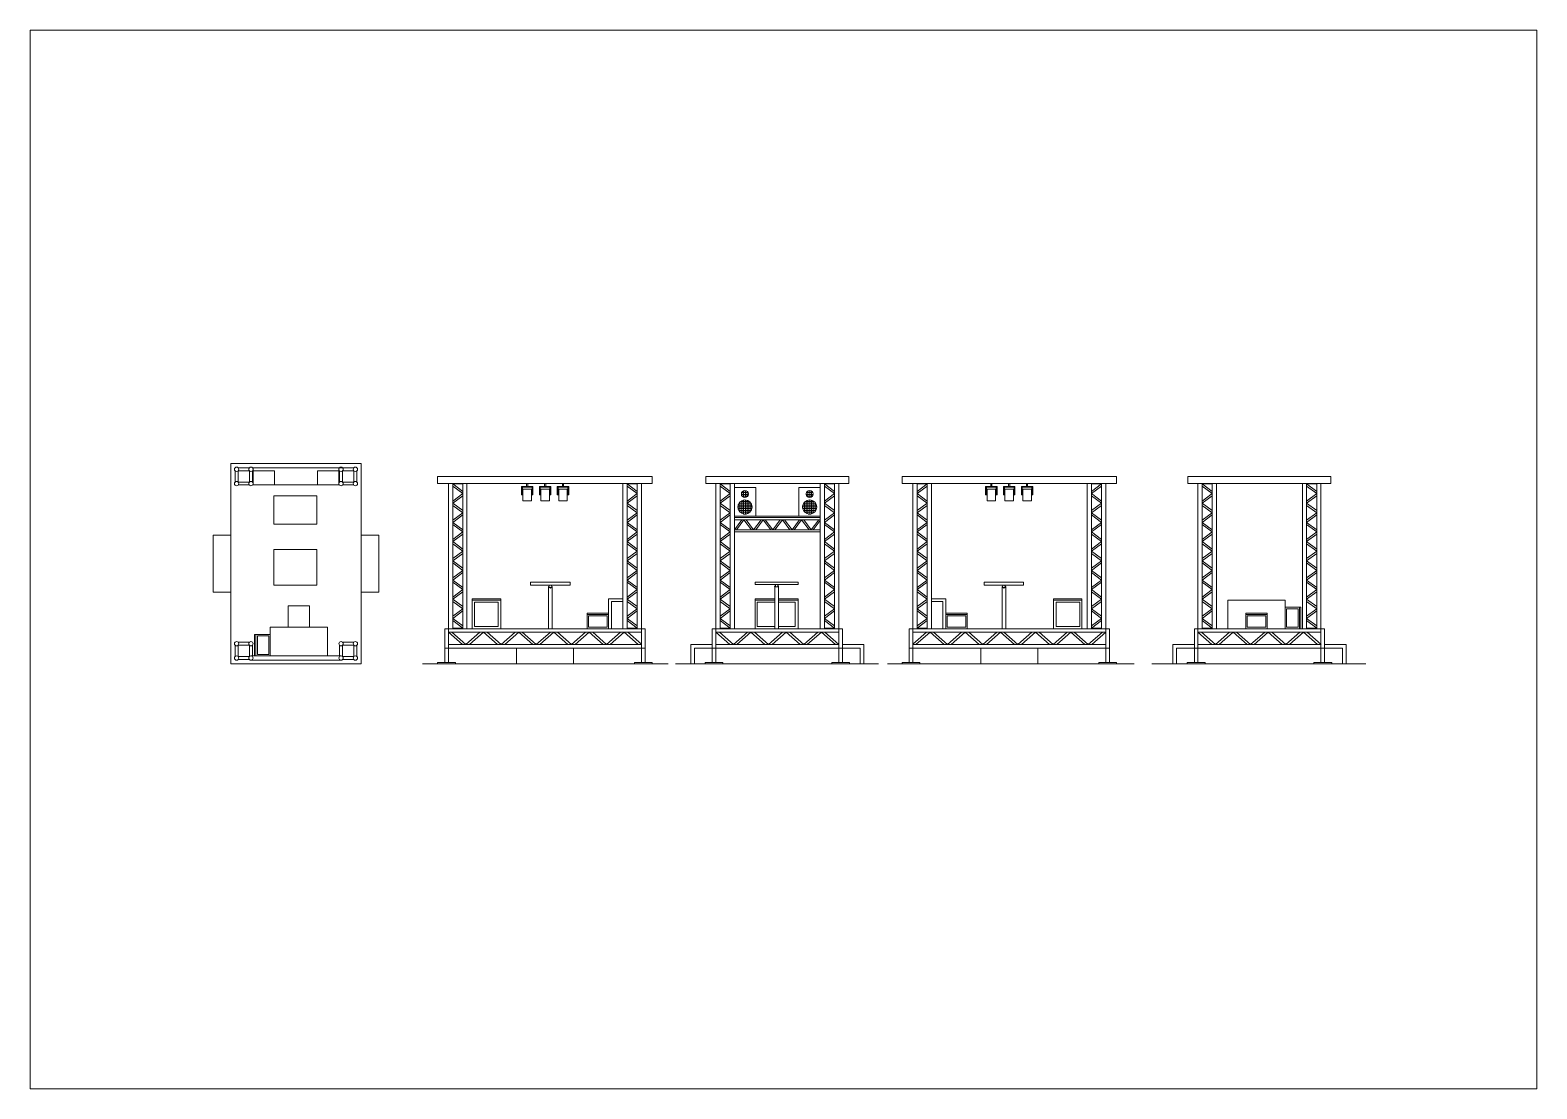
# Paper-space layout 'Layout1' of a CAD drawing. Header units: inches, sheet in millimetres. Extents: x -7 to 414, y -14 to 283.
# The model-space entities are those that its viewports show. They can reach past a viewport. Long polylines and large blocks are cut down to what shows.
import ezdxf

# ---------------------------------------------------------------- set-up
doc = ezdxf.new("R2010")
doc.units = ezdxf.units.IN
doc.header["$MEASUREMENT"] = 0

msp = doc.modelspace()

# ---------------------------------------------------------------- hatches: boundary and pattern name
at = {"lineweight": 15}
h = msp.add_hatch(dxfattribs=at)
h.set_pattern_fill('NET', color=256, scale=2)
h.paths.add_polyline_path([(90.69, 53.98, 1), (88.69, 53.98, 1)])
h.paths.add_polyline_path([(89.19, 55.8, 1), (90.19, 55.8, 1)])
h.paths.add_polyline_path([(99.24, 55.8, 1), (98.24, 55.8, 1)])
h.paths.add_polyline_path([(99.74, 53.98, 1), (97.74, 53.98, 1)])

# ---------------------------------------------------------------- linework, layer by layer
for p, q in [((18.44, 59.04), (18.44, 57.49)), ((18.84, 57.49), (18.84, 59.04)), ((18.87, 59.46), (20.42, 59.46)), ((18.87, 59.06), (20.42, 59.06)), ((20.44, 59.04), (20.44, 57.49)), ((20.84, 57.49), (20.84, 59.04)), ((20.87, 59.46), (34.82, 59.46)), ((20.87, 59.06), (20.94, 59.06)), ((20.94, 57.06), (20.94, 59.46)), ((32.94, 59.46), (32.94, 57.06)), ((32.94, 59.06), (33.02, 59.06)), ((33.04, 59.04), (33.04, 57.49)), ((33.44, 57.49), (33.44, 59.04)), ((33.47, 59.46), (35.02, 59.46)), ((33.47, 59.06), (35.02, 59.06)), ((35.04, 59.04), (35.04, 57.49)), ((35.44, 57.49), (35.44, 59.04)), ((18.87, 57.46), (20.42, 57.46)), ((18.87, 57.06), (20.42, 57.06)), ((20.87, 57.46), (20.94, 57.46)), ((20.87, 57.06), (33.02, 57.06)), ((32.94, 57.46), (33.02, 57.46)), ((33.47, 57.46), (35.02, 57.46)), ((33.47, 57.06), (35.02, 57.06)), ((47.74, 57.26), (75.74, 57.26)), ((48.24, 57.26), (48.24, 36.96)), ((48.84, 36.96), (48.84, 57.26)), ((48.84, 57.2), (50.24, 56.15)), ((48.84, 57.2), (50.24, 57.2)), ((48.84, 56.9), (50.24, 55.85)), ((50.24, 36.96), (50.24, 57.26)), ((50.84, 36.96), (50.84, 57.26)), ((59.18, 56.86), (59.18, 57.26)), ((59.34, 57.26), (59.34, 56.86)), ((61.68, 56.86), (61.68, 57.26)), ((61.84, 57.26), (61.84, 56.86)), ((64.18, 56.86), (64.18, 57.26)), ((64.34, 57.26), (64.34, 56.86)), ((72.64, 36.96), (72.64, 57.26)), ((73.24, 36.96), (73.24, 57.26)), ((73.24, 57.2), (74.64, 56.15)), ((73.24, 57.2), (74.64, 57.2)), ((73.24, 56.9), (74.64, 55.85)), ((74.64, 36.96), (74.64, 57.26)), ((75.24, 57.26), (75.24, 36.96)), ((85.12, 57.26), (104.12, 57.26)), ((85.62, 57.26), (85.62, 36.96)), ((86.22, 36.96), (86.22, 57.26)), ((86.22, 57.2), (87.62, 56.15)), ((86.22, 57.2), (87.62, 57.2)), ((86.22, 56.9), (87.62, 55.85)), ((87.62, 36.96), (87.62, 57.26)), ((88.22, 36.96), (88.22, 57.26)), ((100.22, 36.96), (100.22, 57.26)), ((100.82, 36.96), (100.82, 57.26)), ((100.82, 57.2), (102.22, 56.15)), ((100.82, 57.2), (102.22, 57.2)), ((100.82, 56.9), (102.22, 55.85)), ((102.22, 36.96), (102.22, 57.26)), ((102.82, 57.26), (102.82, 36.96)), ((140.65, 57.26), (112.65, 57.26)), ((113.15, 57.26), (113.15, 36.96)), ((113.75, 36.96), (113.75, 57.26)), ((115.15, 57.2), (113.75, 56.15)), ((115.15, 57.2), (113.75, 57.2)), ((115.15, 56.9), (113.75, 55.85)), ((115.15, 36.96), (115.15, 57.26)), ((115.75, 36.96), (115.75, 57.26)), ((124.05, 57.26), (124.05, 56.86)), ((124.21, 56.86), (124.21, 57.26)), ((126.55, 57.26), (126.55, 56.86)), ((126.71, 56.86), (126.71, 57.26)), ((129.05, 57.26), (129.05, 56.86)), ((129.21, 56.86), (129.21, 57.26)), ((137.55, 36.96), (137.55, 57.26)), ((138.15, 36.96), (138.15, 57.26)), ((139.55, 57.2), (138.15, 56.15)), ((139.55, 57.2), (138.15, 57.2)), ((139.55, 56.9), (138.15, 55.85)), ((139.55, 36.96), (139.55, 57.26)), ((140.15, 57.26), (140.15, 36.96)), ((152.51, 57.26), (171.51, 57.26)), ((153.01, 57.26), (153.01, 36.96)), ((153.61, 36.96), (153.61, 57.26)), ((153.61, 57.2), (155.01, 56.15)), ((153.61, 57.2), (155.01, 57.2)), ((153.61, 56.9), (155.01, 55.85)), ((155.01, 36.96), (155.01, 57.26)), ((155.61, 36.96), (155.61, 57.26)), ((167.61, 36.96), (167.61, 57.26)), ((168.21, 36.96), (168.21, 57.26)), ((168.21, 57.2), (169.61, 56.15)), ((168.21, 57.2), (169.61, 57.2)), ((168.21, 56.9), (169.61, 55.85)), ((169.61, 36.96), (169.61, 57.26)), ((170.21, 57.26), (170.21, 36.96)), ((48.84, 54.81), (50.24, 55.85)), ((48.84, 54.51), (50.24, 55.55)), ((58.58, 55.82), (58.66, 55.82)), ((58.58, 55.7), (58.66, 55.7)), ((59.86, 55.82), (59.94, 55.82)), ((59.86, 55.7), (59.94, 55.7)), ((61.08, 55.82), (61.16, 55.82)), ((61.08, 55.7), (61.16, 55.7)), ((62.36, 55.82), (62.44, 55.82)), ((62.36, 55.7), (62.44, 55.7)), ((63.58, 55.82), (63.66, 55.82)), ((63.58, 55.7), (63.66, 55.7)), ((64.86, 55.82), (64.94, 55.82)), ((64.86, 55.7), (64.94, 55.7)), ((73.24, 54.81), (74.64, 55.85)), ((73.24, 54.51), (74.64, 55.55)), ((86.22, 54.81), (87.62, 55.85)), ((86.22, 54.51), (87.62, 55.55)), ((100.82, 54.81), (102.22, 55.85)), ((100.82, 54.51), (102.22, 55.55)), ((115.15, 54.81), (113.75, 55.85)), ((115.15, 54.51), (113.75, 55.55)), ((123.53, 55.82), (123.45, 55.82)), ((123.53, 55.7), (123.45, 55.7)), ((124.81, 55.82), (124.73, 55.82)), ((124.81, 55.7), (124.73, 55.7)), ((126.03, 55.82), (125.95, 55.82)), ((126.03, 55.7), (125.95, 55.7)), ((127.31, 55.82), (127.23, 55.82)), ((127.31, 55.7), (127.23, 55.7)), ((128.53, 55.82), (128.45, 55.82)), ((128.53, 55.7), (128.45, 55.7)), ((129.81, 55.82), (129.73, 55.82)), ((129.81, 55.7), (129.73, 55.7)), ((139.55, 54.81), (138.15, 55.85)), ((139.55, 54.51), (138.15, 55.55)), ((153.61, 54.81), (155.01, 55.85)), ((153.61, 54.51), (155.01, 55.55)), ((168.21, 54.81), (169.61, 55.85)), ((168.21, 54.51), (169.61, 55.55)), ((48.84, 54.51), (50.24, 53.47)), ((48.84, 54.21), (50.24, 53.17)), ((48.84, 52.13), (50.24, 53.17)), ((48.84, 51.83), (50.24, 52.87)), ((73.24, 54.51), (74.64, 53.47)), ((73.24, 54.21), (74.64, 53.17)), ((73.24, 52.13), (74.64, 53.17)), ((73.24, 51.83), (74.64, 52.87)), ((86.22, 54.51), (87.62, 53.47)), ((86.22, 54.21), (87.62, 53.17)), ((86.22, 52.13), (87.62, 53.17)), ((86.22, 51.83), (87.62, 52.87)), ((88.22, 52.71), (100.22, 52.71)), ((100.82, 54.51), (102.22, 53.47)), ((100.82, 54.21), (102.22, 53.17)), ((100.82, 52.13), (102.22, 53.17)), ((100.82, 51.83), (102.22, 52.87)), ((115.15, 54.51), (113.75, 53.47)), ((115.15, 54.21), (113.75, 53.17)), ((115.15, 52.13), (113.75, 53.17)), ((115.15, 51.83), (113.75, 52.87)), ((139.55, 54.51), (138.15, 53.47)), ((139.55, 54.21), (138.15, 53.17)), ((139.55, 52.13), (138.15, 53.17)), ((139.55, 51.83), (138.15, 52.87)), ((153.61, 54.51), (155.01, 53.47)), ((153.61, 54.21), (155.01, 53.17)), ((153.61, 52.13), (155.01, 53.17)), ((153.61, 51.83), (155.01, 52.87)), ((168.21, 54.51), (169.61, 53.47)), ((168.21, 54.21), (169.61, 53.17)), ((168.21, 52.13), (169.61, 53.17)), ((168.21, 51.83), (169.61, 52.87)), ((23.84, 51.56), (29.84, 51.56)), ((48.84, 51.83), (50.24, 50.79)), ((48.84, 51.53), (50.24, 50.49)), ((73.24, 51.83), (74.64, 50.79)), ((73.24, 51.53), (74.64, 50.49)), ((86.22, 51.83), (87.62, 50.79)), ((86.22, 51.53), (87.62, 50.49)), ((100.22, 52.51), (88.22, 52.51)), ((88.22, 52.21), (100.22, 52.21)), ((89.26, 52.21), (88.22, 50.81)), ((88.22, 50.81), (100.22, 50.81)), ((89.56, 52.21), (88.52, 50.81)), ((89.56, 52.21), (90.6, 50.81)), ((89.86, 52.21), (90.9, 50.81)), ((91.94, 52.21), (90.9, 50.81)), ((92.24, 52.21), (91.2, 50.81)), ((92.24, 52.21), (93.29, 50.81)), ((92.54, 52.21), (93.59, 50.81)), ((94.63, 52.21), (93.59, 50.81)), ((94.93, 52.21), (93.89, 50.81)), ((94.93, 52.21), (95.97, 50.81)), ((95.23, 52.21), (96.27, 50.81)), ((97.31, 52.21), (96.27, 50.81)), ((97.61, 52.21), (96.57, 50.81)), ((97.61, 52.21), (98.65, 50.81)), ((97.91, 52.21), (98.95, 50.81)), ((100, 52.21), (98.95, 50.81)), ((100.22, 52.11), (99.25, 50.81)), ((100.82, 51.83), (102.22, 50.79)), ((100.82, 51.53), (102.22, 50.49)), ((115.15, 51.83), (113.75, 50.79)), ((115.15, 51.53), (113.75, 50.49)), ((139.55, 51.83), (138.15, 50.79)), ((139.55, 51.53), (138.15, 50.49)), ((153.61, 51.83), (155.01, 50.79)), ((153.61, 51.53), (155.01, 50.49)), ((168.21, 51.83), (169.61, 50.79)), ((168.21, 51.53), (169.61, 50.49)), ((48.84, 49.44), (50.24, 50.49)), ((48.84, 49.14), (50.24, 50.19)), ((48.84, 49.14), (50.24, 48.1)), ((48.84, 48.84), (50.24, 47.8)), ((73.24, 49.44), (74.64, 50.49)), ((73.24, 49.14), (74.64, 50.19)), ((73.24, 49.14), (74.64, 48.1)), ((73.24, 48.84), (74.64, 47.8)), ((86.22, 49.44), (87.62, 50.49)), ((86.22, 49.14), (87.62, 50.19)), ((86.22, 49.14), (87.62, 48.1)), ((86.22, 48.84), (87.62, 47.8)), ((88.22, 50.51), (100.22, 50.51)), ((100.82, 49.44), (102.22, 50.49)), ((100.82, 49.14), (102.22, 50.19)), ((100.82, 49.14), (102.22, 48.1)), ((100.82, 48.84), (102.22, 47.8)), ((115.15, 49.44), (113.75, 50.49)), ((115.15, 49.14), (113.75, 50.19)), ((115.15, 49.14), (113.75, 48.1)), ((115.15, 48.84), (113.75, 47.8)), ((139.55, 49.44), (138.15, 50.49)), ((139.55, 49.14), (138.15, 50.19)), ((139.55, 49.14), (138.15, 48.1)), ((139.55, 48.84), (138.15, 47.8)), ((153.61, 49.44), (155.01, 50.49)), ((153.61, 49.14), (155.01, 50.19)), ((153.61, 49.14), (155.01, 48.1)), ((153.61, 48.84), (155.01, 47.8)), ((168.21, 49.44), (169.61, 50.49)), ((168.21, 49.14), (169.61, 50.19)), ((168.21, 49.14), (169.61, 48.1)), ((168.21, 48.84), (169.61, 47.8)), ((48.84, 46.76), (50.24, 47.8)), ((48.84, 46.46), (50.24, 47.5)), ((48.84, 46.46), (50.24, 45.42)), ((73.24, 46.76), (74.64, 47.8)), ((73.24, 46.46), (74.64, 47.5)), ((73.24, 46.46), (74.64, 45.42)), ((86.22, 46.76), (87.62, 47.8)), ((86.22, 46.46), (87.62, 47.5)), ((86.22, 46.46), (87.62, 45.42)), ((100.82, 46.76), (102.22, 47.8)), ((100.82, 46.46), (102.22, 47.5)), ((100.82, 46.46), (102.22, 45.42)), ((115.15, 46.76), (113.75, 47.8)), ((115.15, 46.46), (113.75, 47.5)), ((115.15, 46.46), (113.75, 45.42)), ((139.55, 46.76), (138.15, 47.8)), ((139.55, 46.46), (138.15, 47.5)), ((139.55, 46.46), (138.15, 45.42)), ((153.61, 46.76), (155.01, 47.8)), ((153.61, 46.46), (155.01, 47.5)), ((153.61, 46.46), (155.01, 45.42)), ((168.21, 46.76), (169.61, 47.8)), ((168.21, 46.46), (169.61, 47.5)), ((168.21, 46.46), (169.61, 45.42)), ((48.84, 46.16), (50.24, 45.12)), ((48.84, 44.07), (50.24, 45.12)), ((48.84, 43.77), (50.24, 44.82)), ((73.24, 46.16), (74.64, 45.12)), ((73.24, 44.07), (74.64, 45.12)), ((73.24, 43.77), (74.64, 44.82)), ((86.22, 46.16), (87.62, 45.12)), ((86.22, 44.07), (87.62, 45.12)), ((86.22, 43.77), (87.62, 44.82)), ((100.82, 46.16), (102.22, 45.12)), ((100.82, 44.07), (102.22, 45.12)), ((100.82, 43.77), (102.22, 44.82)), ((115.15, 46.16), (113.75, 45.12)), ((115.15, 44.07), (113.75, 45.12)), ((115.15, 43.77), (113.75, 44.82)), ((139.55, 46.16), (138.15, 45.12)), ((139.55, 44.07), (138.15, 45.12)), ((139.55, 43.77), (138.15, 44.82)), ((153.61, 46.16), (155.01, 45.12)), ((153.61, 44.07), (155.01, 45.12)), ((153.61, 43.77), (155.01, 44.82)), ((168.21, 46.16), (169.61, 45.12)), ((168.21, 44.07), (169.61, 45.12)), ((168.21, 43.77), (169.61, 44.82)), ((48.84, 43.77), (50.24, 42.73)), ((48.84, 43.47), (50.24, 42.43)), ((48.84, 41.39), (50.24, 42.43)), ((48.84, 41.09), (50.24, 42.13)), ((73.24, 43.77), (74.64, 42.73)), ((73.24, 43.47), (74.64, 42.43)), ((73.24, 41.39), (74.64, 42.43)), ((73.24, 41.09), (74.64, 42.13)), ((86.22, 43.77), (87.62, 42.73)), ((86.22, 43.47), (87.62, 42.43)), ((86.22, 41.39), (87.62, 42.43)), ((86.22, 41.09), (87.62, 42.13)), ((100.82, 43.77), (102.22, 42.73)), ((100.82, 43.47), (102.22, 42.43)), ((100.82, 41.39), (102.22, 42.43)), ((100.82, 41.09), (102.22, 42.13)), ((115.15, 43.77), (113.75, 42.73)), ((115.15, 43.47), (113.75, 42.43)), ((115.15, 41.39), (113.75, 42.43)), ((115.15, 41.09), (113.75, 42.13)), ((139.55, 43.77), (138.15, 42.73)), ((139.55, 43.47), (138.15, 42.43)), ((139.55, 41.39), (138.15, 42.43)), ((139.55, 41.09), (138.15, 42.13)), ((153.61, 43.77), (155.01, 42.73)), ((153.61, 43.47), (155.01, 42.43)), ((153.61, 41.39), (155.01, 42.43)), ((153.61, 41.09), (155.01, 42.13)), ((168.21, 43.77), (169.61, 42.73)), ((168.21, 43.47), (169.61, 42.43)), ((168.21, 41.39), (169.61, 42.43)), ((168.21, 41.09), (169.61, 42.13)), ((48.84, 41.09), (50.24, 40.05)), ((48.84, 40.79), (50.24, 39.75)), ((73.24, 41.09), (74.64, 40.05)), ((73.24, 40.79), (74.64, 39.75)), ((86.22, 41.09), (87.62, 40.05)), ((86.22, 40.79), (87.62, 39.75)), ((100.82, 41.09), (102.22, 40.05)), ((100.82, 40.79), (102.22, 39.75)), ((115.15, 41.09), (113.75, 40.05)), ((115.15, 40.79), (113.75, 39.75)), ((139.55, 41.09), (138.15, 40.05)), ((139.55, 40.79), (138.15, 39.75)), ((153.61, 41.09), (155.01, 40.05)), ((153.61, 40.79), (155.01, 39.75)), ((168.21, 41.09), (169.61, 40.05)), ((168.21, 40.79), (169.61, 39.75)), ((48.84, 38.71), (50.24, 39.75)), ((48.84, 38.41), (50.24, 39.45)), ((48.84, 38.41), (50.24, 37.36)), ((48.84, 38.11), (50.24, 37.06)), ((73.24, 38.71), (74.64, 39.75)), ((73.24, 38.41), (74.64, 39.45)), ((73.24, 38.41), (74.64, 37.36)), ((73.24, 38.11), (74.64, 37.06)), ((86.22, 38.71), (87.62, 39.75)), ((86.22, 38.41), (87.62, 39.45)), ((86.22, 38.41), (87.62, 37.36)), ((86.22, 38.11), (87.62, 37.06)), ((100.82, 38.71), (102.22, 39.75)), ((100.82, 38.41), (102.22, 39.45)), ((100.82, 38.41), (102.22, 37.36)), ((100.82, 38.11), (102.22, 37.06)), ((115.15, 38.71), (113.75, 39.75)), ((115.15, 38.41), (113.75, 39.45)), ((115.15, 38.41), (113.75, 37.36)), ((115.15, 38.11), (113.75, 37.06)), ((139.55, 38.71), (138.15, 39.75)), ((139.55, 38.41), (138.15, 39.45)), ((139.55, 38.41), (138.15, 37.36)), ((139.55, 38.11), (138.15, 37.06)), ((153.61, 38.71), (155.01, 39.75)), ((153.61, 38.41), (155.01, 39.45)), ((153.61, 38.41), (155.01, 37.36)), ((153.61, 38.11), (155.01, 37.06)), ((168.21, 38.71), (169.61, 39.75)), ((168.21, 38.41), (169.61, 39.45)), ((168.21, 38.41), (169.61, 37.36)), ((168.21, 38.11), (169.61, 37.06)), ((48.24, 34.26), (48.24, 36.96)), ((48.24, 36.46), (75.24, 36.46)), ((48.24, 36.46), (50.2, 34.76)), ((48.74, 36.46), (50.7, 34.76)), ((48.84, 37.06), (50.24, 37.06)), ((52.65, 36.46), (50.7, 34.76)), ((53.15, 36.46), (51.2, 34.76)), ((53.15, 36.46), (55.11, 34.76)), ((53.65, 36.46), (55.61, 34.76)), ((57.57, 36.46), (55.61, 34.76)), ((58.07, 36.46), (56.11, 34.76)), ((58.07, 36.46), (60.03, 34.76)), ((58.57, 36.46), (60.53, 34.76)), ((62.49, 36.46), (60.53, 34.76)), ((62.99, 36.46), (61.03, 34.76)), ((62.99, 36.46), (64.95, 34.76)), ((63.49, 36.46), (65.45, 34.76)), ((67.41, 36.46), (65.45, 34.76)), ((67.91, 36.46), (65.95, 34.76)), ((67.91, 36.46), (69.86, 34.76)), ((68.41, 36.46), (70.36, 34.76)), ((72.32, 36.46), (70.36, 34.76)), ((72.82, 36.46), (70.86, 34.76)), ((72.82, 36.46), (74.78, 34.76)), ((73.24, 37.06), (74.64, 37.06)), ((73.32, 36.46), (75.24, 34.8)), ((85.62, 34.26), (85.62, 36.96)), ((85.62, 36.46), (102.82, 36.46)), ((85.62, 36.46), (87.58, 34.76)), ((86.12, 36.46), (88.08, 34.76)), ((86.22, 37.06), (87.62, 37.06)), ((90.03, 36.46), (88.08, 34.76)), ((90.53, 36.46), (88.58, 34.76)), ((90.53, 36.46), (92.49, 34.76)), ((91.03, 36.46), (92.99, 34.76)), ((94.95, 36.46), (92.99, 34.76)), ((95.45, 36.46), (93.49, 34.76)), ((95.45, 36.46), (97.41, 34.76)), ((95.95, 36.46), (97.91, 34.76)), ((99.87, 36.46), (97.91, 34.76)), ((100.37, 36.46), (98.41, 34.76)), ((100.37, 36.46), (102.33, 34.76)), ((100.82, 37.06), (102.22, 37.06)), ((100.87, 36.46), (102.83, 34.76)), ((140.15, 36.46), (113.15, 36.46)), ((115.06, 36.46), (113.15, 34.8)), ((115.56, 36.46), (113.6, 34.76)), ((115.15, 37.06), (113.75, 37.06)), ((115.56, 36.46), (117.52, 34.76)), ((116.06, 36.46), (118.02, 34.76)), ((119.98, 36.46), (118.02, 34.76)), ((120.48, 36.46), (118.52, 34.76)), ((120.48, 36.46), (122.44, 34.76)), ((120.98, 36.46), (122.94, 34.76)), ((124.9, 36.46), (122.94, 34.76)), ((125.4, 36.46), (123.44, 34.76)), ((125.4, 36.46), (127.35, 34.76)), ((125.9, 36.46), (127.85, 34.76)), ((129.81, 36.46), (127.85, 34.76)), ((130.31, 36.46), (128.35, 34.76)), ((130.31, 36.46), (132.27, 34.76)), ((130.81, 36.46), (132.77, 34.76)), ((134.73, 36.46), (132.77, 34.76)), ((135.23, 36.46), (133.27, 34.76)), ((135.23, 36.46), (137.19, 34.76)), ((135.73, 36.46), (137.69, 34.76)), ((139.65, 36.46), (137.69, 34.76)), ((139.55, 37.06), (138.15, 37.06)), ((140.15, 36.46), (138.19, 34.76)), ((140.15, 34.26), (140.15, 36.96)), ((153.01, 34.26), (153.01, 36.96)), ((153.01, 36.46), (170.21, 36.46)), ((153.01, 36.46), (154.97, 34.76)), ((153.51, 36.46), (155.47, 34.76)), ((153.61, 37.06), (155.01, 37.06)), ((157.42, 36.46), (155.47, 34.76)), ((157.92, 36.46), (155.97, 34.76)), ((157.92, 36.46), (159.88, 34.76)), ((158.42, 36.46), (160.38, 34.76)), ((162.34, 36.46), (160.38, 34.76)), ((162.84, 36.46), (160.88, 34.76)), ((162.84, 36.46), (164.8, 34.76)), ((163.34, 36.46), (165.3, 34.76)), ((167.26, 36.46), (165.3, 34.76)), ((167.76, 36.46), (165.8, 34.76)), ((167.76, 36.46), (169.72, 34.76)), ((168.21, 37.06), (169.61, 37.06)), ((168.26, 36.46), (170.22, 34.76)), ((18.44, 34.64), (18.44, 33.09)), ((18.84, 33.09), (18.84, 34.64)), ((18.87, 35.06), (20.42, 35.06)), ((18.87, 34.66), (20.42, 34.66)), ((20.44, 34.64), (20.44, 33.09)), ((20.84, 33.09), (20.84, 34.64)), ((33.04, 34.64), (33.04, 33.09)), ((33.44, 33.09), (33.44, 34.64)), ((33.47, 35.06), (35.02, 35.06)), ((33.47, 34.66), (35.02, 34.66)), ((35.04, 34.64), (35.04, 33.09)), ((35.44, 33.09), (35.44, 34.64)), ((48.24, 34.76), (75.24, 34.76)), ((85.62, 34.76), (102.83, 34.76)), ((140.15, 34.76), (113.15, 34.76)), ((153.01, 34.76), (170.22, 34.76)), ((18.87, 33.06), (20.42, 33.06)), ((18.87, 32.66), (20.42, 32.66)), ((20.64, 33.16), (33.24, 33.16)), ((20.64, 32.56), (33.24, 32.56)), ((33.47, 33.06), (35.02, 33.06)), ((33.47, 32.66), (35.02, 32.66))]:
    msp.add_line(p, q, dxfattribs=at)
at = {"lineweight": 20}
for p, q in [((44.62, 32.06), (78.94, 32.06)), ((79.98, 32.06), (108.37, 32.06)), ((109.6, 32.06), (144.08, 32.06)), ((146.55, 32.06), (176.46, 32.06))]:
    msp.add_line(p, q, dxfattribs=at)
at = {"lineweight": 15}
for points in [[(17.84, 60.06), (17.84, 32.06), (36.04, 32.06), (36.04, 60.06), (17.84, 60.06)], [(20.94, 57.06), (23.94, 57.06), (23.94, 59.06), (20.94, 59.06)], [(32.94, 57.06), (29.94, 57.06), (29.94, 59.06), (32.94, 59.06)], [(47.74, 57.26), (46.74, 57.26), (46.74, 58.26), (76.74, 58.26), (76.74, 57.26), (75.74, 57.26)], [(85.12, 57.26), (84.22, 57.26), (84.22, 58.26), (104.22, 58.26), (104.22, 57.26), (104.12, 57.26)], [(140.65, 57.26), (141.65, 57.26), (141.65, 58.26), (111.65, 58.26), (111.65, 57.26), (112.65, 57.26)], [(152.51, 57.26), (151.61, 57.26), (151.61, 58.26), (171.61, 58.26), (171.61, 57.26), (171.51, 57.26)], [(23.84, 51.56), (23.84, 55.56), (29.84, 55.56), (29.84, 51.56)], [(58.58, 55.66), (58.46, 55.66), (58.46, 56.86), (59.9, 56.86), (60.06, 56.86), (60.06, 55.66), (59.94, 55.66)], [(58.58, 55.66), (58.58, 56.74), (59.94, 56.74), (59.94, 55.66)], [(58.66, 56.46), (59.86, 56.46), (59.86, 54.86), (58.66, 54.86), (58.66, 56.46)], [(61.08, 55.66), (60.96, 55.66), (60.96, 56.86), (62.4, 56.86), (62.56, 56.86), (62.56, 55.66), (62.44, 55.66)], [(61.08, 55.66), (61.08, 56.74), (62.44, 56.74), (62.44, 55.66)], [(61.16, 56.46), (62.36, 56.46), (62.36, 54.86), (61.16, 54.86), (61.16, 56.46)], [(63.58, 55.66), (63.46, 55.66), (63.46, 56.86), (64.9, 56.86), (65.06, 56.86), (65.06, 55.66), (64.94, 55.66)], [(63.58, 55.66), (63.58, 56.74), (64.94, 56.74), (64.94, 55.66)], [(63.66, 56.46), (64.86, 56.46), (64.86, 54.86), (63.66, 54.86), (63.66, 56.46)], [(88.22, 52.71), (88.22, 56.71), (91.22, 56.71), (91.22, 52.71)], [(97.22, 52.71), (97.22, 56.71), (100.22, 56.71), (100.22, 52.71)], [(124.81, 55.66), (124.93, 55.66), (124.93, 56.86), (123.49, 56.86), (123.33, 56.86), (123.33, 55.66), (123.45, 55.66)], [(124.81, 55.66), (124.81, 56.74), (123.45, 56.74), (123.45, 55.66)], [(124.73, 56.46), (123.53, 56.46), (123.53, 54.86), (124.73, 54.86), (124.73, 56.46)], [(127.31, 55.66), (127.43, 55.66), (127.43, 56.86), (125.99, 56.86), (125.83, 56.86), (125.83, 55.66), (125.95, 55.66)], [(127.31, 55.66), (127.31, 56.74), (125.95, 56.74), (125.95, 55.66)], [(127.23, 56.46), (126.03, 56.46), (126.03, 54.86), (127.23, 54.86), (127.23, 56.46)], [(129.81, 55.66), (129.93, 55.66), (129.93, 56.86), (128.49, 56.86), (128.33, 56.86), (128.33, 55.66), (128.45, 55.66)], [(129.81, 55.66), (129.81, 56.74), (128.45, 56.74), (128.45, 55.66)], [(129.73, 56.46), (128.53, 56.46), (128.53, 54.86), (129.73, 54.86), (129.73, 56.46)], [(17.84, 50.06), (15.34, 50.06), (15.34, 42.06), (17.84, 42.06)], [(36.04, 50.06), (38.54, 50.06), (38.54, 42.06), (36.04, 42.06)], [(23.84, 48.06), (29.84, 48.06), (29.84, 43.06), (23.84, 43.06), (23.84, 48.06)], [(62.24, 43.05), (59.74, 43.05), (59.74, 43.45), (62.74, 43.45), (65.24, 43.45), (65.24, 43.05), (62.24, 43.05)], [(62.24, 36.96), (62.24, 42.88), (62.29, 42.88)], [(62.68, 42.88), (62.74, 42.88), (62.74, 36.96)], [(94.12, 43.16), (91.12, 43.16), (91.12, 43.46), (97.12, 43.46), (97.12, 43.16), (94.12, 43.16)], [(93.87, 42.93), (93.84, 42.93), (93.84, 42.87), (93.87, 42.87)], [(93.87, 36.96), (93.87, 42.96), (93.97, 42.96)], [(93.97, 42.96), (93.97, 43.16), (94.27, 43.16), (94.27, 42.96)], [(93.97, 42.96), (93.97, 42.81), (94.27, 42.81), (94.27, 42.96)], [(94.27, 42.96), (94.37, 42.96), (94.37, 36.96)], [(94.37, 42.93), (94.4, 42.93), (94.4, 42.87), (94.37, 42.87)], [(126.15, 43.05), (128.65, 43.05), (128.65, 43.45), (125.65, 43.45), (123.15, 43.45), (123.15, 43.05), (126.15, 43.05)], [(125.7, 42.88), (125.65, 42.88), (125.65, 36.96)], [(126.15, 36.96), (126.15, 42.88), (126.09, 42.88)], [(51.58, 40.96), (51.58, 41.16), (55.58, 41.16), (55.58, 40.96)], [(55.58, 36.96), (55.58, 40.96), (51.58, 40.96), (51.58, 36.96)], [(51.88, 37.26), (51.88, 40.66), (55.18, 40.66), (55.18, 37.26), (51.88, 37.26)], [(72.64, 41.16), (70.64, 41.16), (70.64, 36.96)], [(71.04, 36.96), (71.04, 40.76), (72.64, 40.76)], [(91.12, 40.96), (91.12, 41.16), (93.87, 41.16)], [(93.87, 40.96), (91.12, 40.96), (91.12, 36.96)], [(91.42, 37.26), (91.42, 40.66), (93.87, 40.66)], [(94.37, 41.16), (97.12, 41.16), (97.12, 40.96)], [(97.12, 36.96), (97.12, 40.96), (94.37, 40.96)], [(94.37, 40.66), (96.72, 40.66), (96.72, 37.26), (94.37, 37.26)], [(115.75, 41.16), (117.75, 41.16), (117.75, 36.96)], [(117.35, 36.96), (117.35, 40.76), (115.75, 40.76)], [(136.8, 40.96), (136.8, 41.16), (132.8, 41.16), (132.8, 40.96)], [(132.8, 36.96), (132.8, 40.96), (136.8, 40.96), (136.8, 36.96)], [(136.5, 37.26), (136.5, 40.66), (133.2, 40.66), (133.2, 37.26), (136.5, 37.26)], [(157.21, 36.96), (157.21, 40.96), (165.21, 40.96), (165.21, 36.96)], [(67.64, 38.96), (67.64, 39.16), (70.64, 39.16), (70.64, 38.96)], [(70.64, 36.96), (70.64, 38.96), (67.64, 38.96), (67.64, 36.96)], [(67.84, 37.16), (67.84, 38.76), (70.44, 38.76), (70.44, 37.16), (67.84, 37.16)], [(120.75, 38.96), (120.75, 39.16), (117.75, 39.16), (117.75, 38.96)], [(117.75, 36.96), (117.75, 38.96), (120.75, 38.96), (120.75, 36.96)], [(120.55, 37.16), (120.55, 38.76), (117.95, 38.76), (117.95, 37.16), (120.55, 37.16)], [(162.71, 38.96), (162.71, 39.16), (159.71, 39.16), (159.71, 38.96)], [(159.71, 36.96), (159.71, 38.96), (162.71, 38.96), (162.71, 36.96)], [(162.51, 37.16), (162.51, 38.76), (159.91, 38.76), (159.91, 37.16), (162.51, 37.16)], [(165.21, 39.96), (167.21, 39.96), (167.21, 36.96), (165.21, 36.96)], [(165.41, 37.16), (167.01, 37.16), (167.01, 39.76), (165.41, 39.76), (165.41, 37.16)], [(167.21, 36.96), (167.41, 36.96), (167.41, 39.96), (167.21, 39.96)], [(21.34, 33.16), (21.14, 33.16), (21.14, 36.16), (21.34, 36.16)], [(23.34, 36.16), (21.34, 36.16), (21.34, 33.16), (23.34, 33.16)], [(23.14, 33.36), (21.54, 33.36), (21.54, 35.96), (23.14, 35.96), (23.14, 33.36)], [(23.34, 33.16), (23.34, 37.16), (31.34, 37.16), (31.34, 33.16)], [(47.74, 34.26), (75.74, 34.26), (75.74, 36.96), (47.74, 36.96), (47.74, 34.26)], [(75.24, 36.96), (75.24, 32.26), (75.74, 32.26), (75.74, 34.26)], [(85.12, 34.26), (103.32, 34.26), (103.32, 36.96), (85.12, 36.96), (85.12, 34.26)], [(93.87, 37.26), (91.42, 37.26)], [(102.82, 36.96), (102.82, 32.26), (103.32, 32.26), (103.32, 34.26)], [(140.65, 34.26), (112.65, 34.26), (112.65, 36.96), (140.65, 36.96), (140.65, 34.26)], [(113.15, 36.96), (113.15, 32.26), (112.65, 32.26), (112.65, 34.26)], [(152.51, 34.26), (170.71, 34.26), (170.71, 36.96), (152.51, 36.96), (152.51, 34.26)], [(170.21, 36.96), (170.21, 32.26), (170.71, 32.26), (170.71, 34.26)], [(47.74, 34.26), (47.74, 32.26), (48.24, 32.26), (48.24, 34.26)], [(57.74, 34.26), (57.74, 32.06), (65.74, 32.06), (65.74, 34.26), (57.74, 34.26)], [(85.12, 34.76), (82.12, 34.76), (82.12, 32.96), (82.12, 32.06)], [(85.12, 34.26), (85.12, 34.26), (82.62, 34.26), (82.62, 32.06)], [(85.12, 34.26), (85.12, 32.26), (85.62, 32.26), (85.62, 34.26)], [(103.32, 34.76), (106.32, 34.76), (106.32, 32.96), (106.32, 32.06)], [(103.32, 34.26), (103.32, 34.26), (105.82, 34.26), (105.82, 32.06)], [(122.65, 34.26), (122.65, 32.06), (130.65, 32.06), (130.65, 34.26), (122.65, 34.26)], [(140.65, 34.26), (140.65, 32.26), (140.15, 32.26), (140.15, 34.26)], [(152.51, 34.76), (149.51, 34.76), (149.51, 32.96), (149.51, 32.06)], [(152.51, 34.26), (152.51, 34.26), (150.01, 34.26), (150.01, 32.06)], [(152.51, 34.26), (152.51, 32.26), (153.01, 32.26), (153.01, 34.26)], [(170.71, 34.76), (173.71, 34.76), (173.71, 32.96), (173.71, 32.06)], [(170.71, 34.26), (170.71, 34.26), (173.21, 34.26), (173.21, 32.06)], [(47.74, 32.26), (46.74, 32.26), (46.74, 32.06), (49.24, 32.06), (49.24, 32.26), (48.24, 32.26)], [(75.24, 32.26), (74.24, 32.26), (74.24, 32.06), (76.74, 32.06), (76.74, 32.26), (75.74, 32.26)], [(85.12, 32.26), (84.12, 32.26), (84.12, 32.06), (86.62, 32.06), (86.62, 32.26), (85.62, 32.26)], [(102.82, 32.26), (101.82, 32.26), (101.82, 32.06), (104.32, 32.06), (104.32, 32.26), (103.32, 32.26)], [(113.15, 32.26), (114.15, 32.26), (114.15, 32.06), (111.65, 32.06), (111.65, 32.26), (112.65, 32.26)], [(140.65, 32.26), (141.65, 32.26), (141.65, 32.06), (139.15, 32.06), (139.15, 32.26), (140.15, 32.26)], [(152.51, 32.26), (151.51, 32.26), (151.51, 32.06), (154.01, 32.06), (154.01, 32.26), (153.01, 32.26)], [(170.21, 32.26), (169.21, 32.26), (169.21, 32.06), (171.71, 32.06), (171.71, 32.26), (170.71, 32.26)]]:
    msp.add_lwpolyline(points, dxfattribs=at)
at = {"lineweight": 15, "ltscale": 100}
msp.add_lwpolyline([(25.84, 37.16), (25.84, 40.16), (28.84, 40.16), (28.84, 37.16)], dxfattribs=at)
at = {"lineweight": 15}
for centre, radius in [((18.64, 59.26), 0.3), ((20.64, 59.26), 0.3), ((33.24, 59.26), 0.3), ((35.24, 59.26), 0.3), ((18.64, 57.26), 0.3), ((20.64, 57.26), 0.3), ((33.24, 57.26), 0.3), ((35.24, 57.26), 0.3), ((89.69, 53.98), 1), ((89.69, 55.8), 0.5), ((98.74, 53.98), 1), ((98.74, 55.8), 0.5), ((62.49, 42.85), 0.2), ((62.37, 42.75), 0.03), ((62.37, 42.75), 0.03), ((62.49, 42.7), 0.03), ((62.49, 42.7), 0.03), ((62.61, 42.75), 0.03), ((62.61, 42.75), 0.03), ((125.9, 42.85), 0.2), ((125.78, 42.75), 0.03), ((125.78, 42.75), 0.03), ((125.9, 42.7), 0.03), ((125.9, 42.7), 0.03), ((126.02, 42.75), 0.03), ((126.02, 42.75), 0.03), ((18.64, 34.86), 0.3), ((20.64, 34.86), 0.3), ((33.24, 34.86), 0.3), ((35.24, 34.86), 0.3), ((18.64, 32.86), 0.3), ((20.64, 32.86), 0.3), ((33.24, 32.86), 0.3), ((35.24, 32.86), 0.3)]:
    msp.add_circle(centre, radius, dxfattribs=at)

psp = doc.layouts.get("Layout1")

# ---------------------------------------------------------------- viewports
at = {"layer": '0'}
psp.add_viewport(center=(203.65, 134.51), size=(421.23, 296.0656), view_center_point=(95.08, 46.64), view_height=148.0328, dxfattribs=at)

doc.saveas('drawing.dxf')
